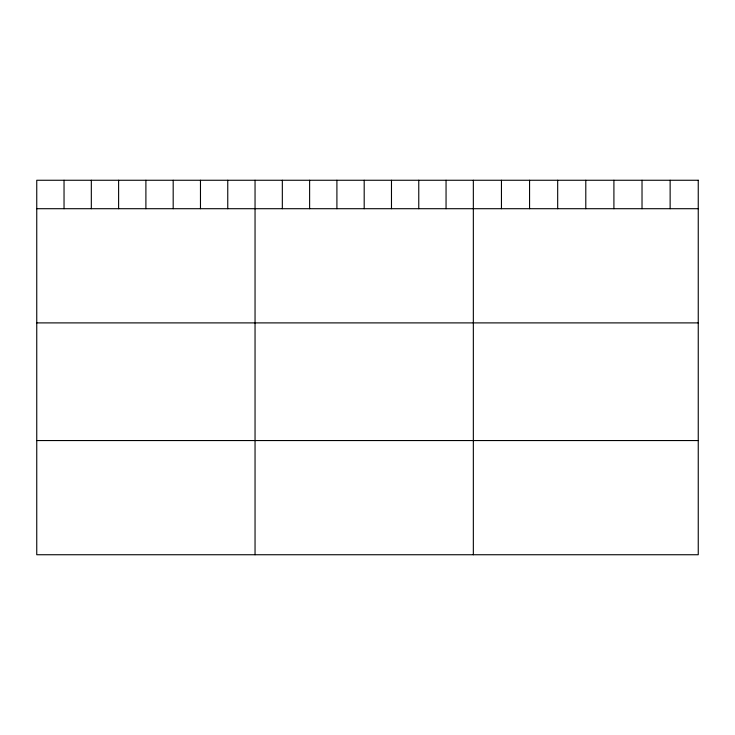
<?xml version="1.0" encoding="UTF-8"?>
<svg xmlns="http://www.w3.org/2000/svg" width="735" height="735" viewBox="0 0 735 735"><rect width="100%" height="100%" fill="white"/><g stroke="black" fill="none" stroke-linecap="round" stroke-linejoin="round"><path stroke-width="1.1" d="M36.75 208.703L698.25 208.703M36.75 322.895L698.25 322.895M36.75 440.55L698.25 440.55M670.136 180.259L670.136 208.703M642.022 180.259L642.022 208.703M613.909 180.259L613.909 208.703M585.795 180.259L585.795 208.703M557.681 180.259L557.681 208.703M529.567 180.259L529.567 208.703M501.454 180.259L501.454 208.703M473.34 180.259L473.34 554.741M446.053 180.259L446.053 208.703M418.766 180.259L418.766 208.703M391.479 180.259L391.479 208.703M364.192 180.259L364.192 208.703M336.906 180.259L336.906 208.703M309.619 180.259L309.619 208.703M282.332 180.259L282.332 208.703M255.045 180.259L255.045 554.741M227.758 180.259L227.758 208.703M200.471 180.259L200.471 208.703M173.184 180.259L173.184 208.703M145.898 180.259L145.898 208.703M118.611 180.259L118.611 208.703M91.324 180.259L91.324 208.703M64.037 180.259L64.037 208.703M698.25 180.259L36.75 180.259L36.75 554.741L698.25 554.741L698.25 180.259"/></g></svg>
